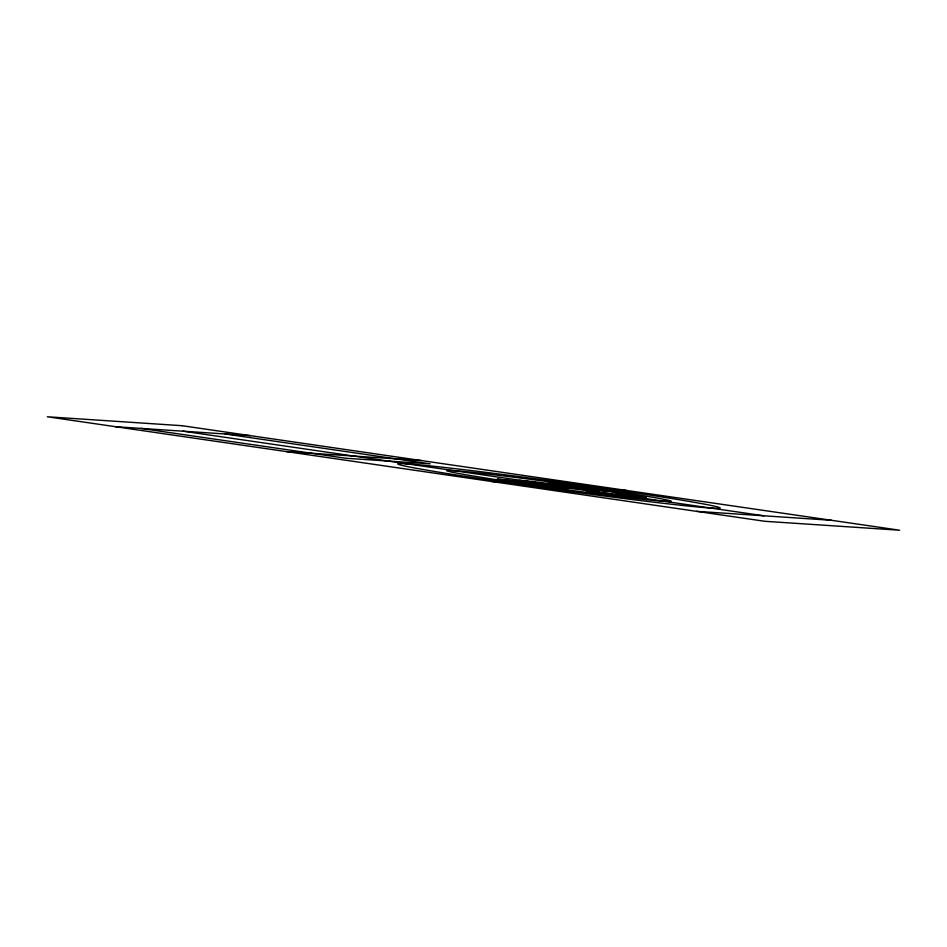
<?xml version="1.0" encoding="UTF-8"?>
<svg xmlns="http://www.w3.org/2000/svg" width="947" height="947" viewBox="0 0 947 947"><rect width="100%" height="100%" fill="white"/><g stroke="black" fill="none" stroke-linecap="round" stroke-linejoin="round"><path stroke-width="1.42" d="M556.789 487.835L557.392 487.303M115.688 426.73L250.399 435.656M286.55 451.624L421.261 460.538M491.576 481.49L626.287 490.404M622.072 495.79L633.744 496.559M696.601 511.344L831.312 520.27M505.532 480.378L520.483 481.928M597.368 489.954L612.33 491.517M601.878 493.375L610.519 494.405M619.587 493.801L643.191 496.855M549.781 482.449L574.415 485.835M548.479 482.994L573.101 486.379M557.085 487.575L567.596 489.019M225.149 433.975L430.175 463.841L345.975 458.265L140.949 428.411M183.043 431.193L763.957 515.807M596.503 489.433L604.849 490.735M513.002 481.147L521.359 482.449M594.882 492.168L608.874 494.583M628.382 494.665L631.389 495.328M548.727 482.769L548.218 483.219L573.361 486.154L548.727 482.769M550.041 482.224L549.532 482.674L574.663 485.61L550.041 482.224M546.893 485.858L546.289 486.391L567.289 489.279L567.892 488.747L546.893 485.858M455.223 470.671L447.6 470.339A113.344 2.77 7.8 0 0 515.831 482.627L544.134 486.687A113.344 2.77 7.8 0 0 662.628 501.212L670.251 501.555A113.344 2.77 7.8 0 0 602.032 489.268L573.716 485.195A113.344 2.77 7.8 0 0 455.223 470.671M412.833 464.243L400.179 463.509A162.706 3.977 7.8 0 0 490.783 480.247L530.912 486.06A162.706 3.977 7.8 0 0 705.018 507.639L717.684 508.373A162.706 3.977 7.8 0 0 627.08 491.635L586.939 485.823A162.706 3.977 7.8 0 0 412.833 464.243M182.061 425.7L47.35 416.775L764.939 521.3L899.65 530.225L182.061 425.7M622.12 494.867L615.148 494.405L645.357 498.252L622.12 494.867M524.531 480.733L520.495 480.425A40.224 0.983 7.8 0 0 538.807 484.047L548.396 485.456A40.224 0.983 7.8 0 0 593.331 491.15L597.356 491.469A40.224 0.983 7.8 0 0 579.043 487.835L569.455 486.427A40.224 0.983 7.8 0 0 524.531 480.733M512.138 480.626L497.187 479.075L528.828 483.23L512.138 480.626M603.985 490.215L589.022 488.652L620.676 492.819L603.985 490.215M603.523 493.198L586.229 491.126L617.515 495.612L603.523 493.198M640.196 496.192L616.58 493.138L646.197 497.518L640.196 496.192"/></g></svg>
